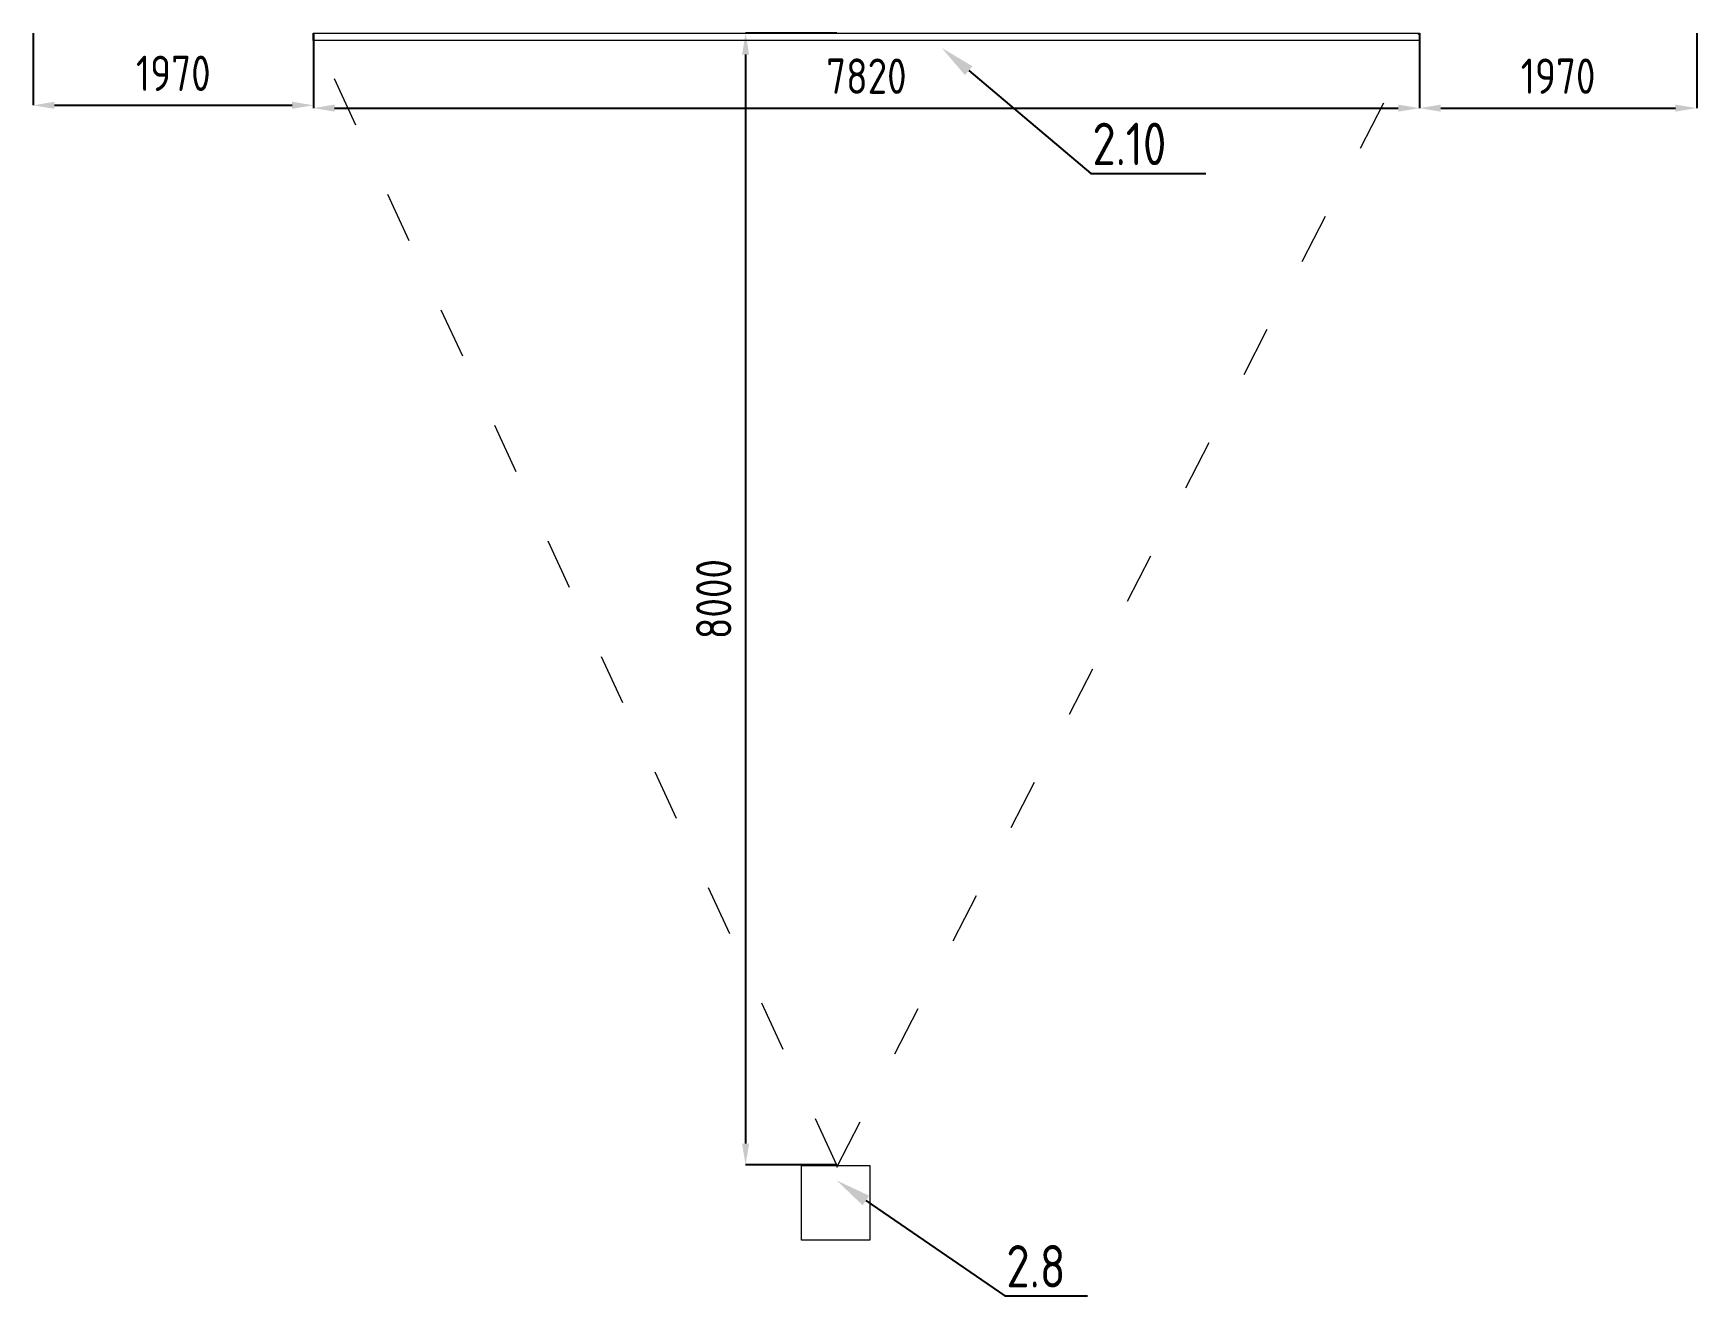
# Model space of a CAD drawing. Header units: millimetres. Extents: x 304092 to 9387535, y -16707 to 344175.
# Drawn here: x 336250 to 348010, y 335214 to 344175 of the extents above; entities that cross this region are included whole.
import ezdxf
from ezdxf import colors
from ezdxf.entities.mleader import LeaderData, LeaderLine
from ezdxf.math import Vec2, Vec3

# ---------------------------------------------------------------- set-up
doc = ezdxf.new("R2010")
doc.units = ezdxf.units.MM
doc.linetypes.add('ACAD_ISO03W100', pattern=[30, 12, -18])
doc.layers.add('EI_DIMS_DETAIL', color=7, linetype='Continuous')
doc.styles.get("Standard").update_dxf_attribs({"font": 'GOST.TTF'})
doc.dimstyles.get("Standard").update_dxf_attribs({"dimtxt": 250, "dimasz": 150, "dimexe": 0.18, "dimexo": 0.0625, "dimgap": 100, "dimtad": 1, "dimdec": 0, "dimrnd": 5, "dimzin": 0, "dimdsep": 46, "dimtxsty": 'Standard', "dimcen": 0.09, "dimadec": 0, "dimazin": 0, "dimtfac": 1, "dimtdec": 0, "dimtofl": 0, "dimtmove": 0, "dimatfit": 3, "dimfxl": 1, "dimtolj": 1, "dimtzin": 0, "dimarcsym": 0})

# ---------------------------------------------------------------- blocks, each defined once
blk = doc.blocks.new('*D90')
at = {"layer": 'Defpoints', "color": 0, "lineweight": 9, "ltscale": 100, "transparency": 16777216}
for p in [(336250, 344175), (338230, 344175), (338230, 343666)]:
    blk.add_point(p, dxfattribs=at)
at = {"layer": 'EI_DIMS_DETAIL', "color": 0, "lineweight": -2, "ltscale": 100, "transparency": 16777216}
for p, q in [((336250, 344175), (336250, 343666)), ((338230, 344175), (338230, 343666)), ((336400, 343666), (338080, 343666))]:
    blk.add_line(p, q, dxfattribs=at)
at = {"layer": 'EI_DIMS_DETAIL', "color": 0, "lineweight": 9, "ltscale": 100, "transparency": 16777216}
for points in [[(336400, 343691), (336400, 343641), (336250, 343666)], [(338080, 343691), (338080, 343641), (338230, 343666)]]:
    blk.add_solid(points, dxfattribs=at)
at = {"layer": 'EI_DIMS_DETAIL', "color": 0, "lineweight": 9, "ltscale": 100, "transparency": 16777216, "insert": (337240, 343892), "char_height": 250, "attachment_point": 5}
blk.add_mtext('\\A1;1970', dxfattribs=at)
blk = doc.blocks.new('*D91')
at = {"layer": 'Defpoints', "color": 0, "lineweight": 9, "ltscale": 100, "transparency": 16777216}
for p in [(346050, 344175), (348010, 344175), (348010, 343646)]:
    blk.add_point(p, dxfattribs=at)
at = {"layer": 'EI_DIMS_DETAIL', "color": 0, "lineweight": -2, "ltscale": 100, "transparency": 16777216}
for p, q in [((346050, 344175), (346050, 343646)), ((348010, 344175), (348010, 343646)), ((346200, 343646), (347860, 343646))]:
    blk.add_line(p, q, dxfattribs=at)
at = {"layer": 'EI_DIMS_DETAIL', "color": 0, "lineweight": 9, "ltscale": 100, "transparency": 16777216}
for points in [[(346200, 343671), (346200, 343621), (346050, 343646)], [(347860, 343671), (347860, 343621), (348010, 343646)]]:
    blk.add_solid(points, dxfattribs=at)
at = {"layer": 'EI_DIMS_DETAIL', "color": 0, "lineweight": 9, "ltscale": 100, "transparency": 16777216, "insert": (347030, 343872), "char_height": 250, "attachment_point": 5}
blk.add_mtext('\\A1;1970', dxfattribs=at)
blk = doc.blocks.new('*D92')
at = {"layer": 'Defpoints', "color": 0, "lineweight": 9, "ltscale": 100, "transparency": 16777216}
for p in [(338230, 344175), (346050, 344175), (346050, 343646)]:
    blk.add_point(p, dxfattribs=at)
at = {"layer": 'EI_DIMS_DETAIL', "color": 0, "lineweight": -2, "ltscale": 100, "transparency": 16777216}
for p, q in [((338230, 344175), (338230, 343646)), ((346050, 344175), (346050, 343646)), ((338380, 343646), (345900, 343646))]:
    blk.add_line(p, q, dxfattribs=at)
at = {"layer": 'EI_DIMS_DETAIL', "color": 0, "lineweight": 9, "ltscale": 100, "transparency": 16777216}
for points in [[(338380, 343671), (338380, 343621), (338230, 343646)], [(345900, 343671), (345900, 343621), (346050, 343646)]]:
    blk.add_solid(points, dxfattribs=at)
at = {"layer": 'EI_DIMS_DETAIL', "color": 0, "lineweight": 9, "ltscale": 100, "transparency": 16777216, "insert": (342140, 343872), "char_height": 250, "attachment_point": 5, "bg_fill": 3, "box_fill_scale": 1.1, "bg_fill_color": 256, "bg_fill_true_color": 13158600, "bg_fill_transparency": 0}
blk.add_mtext('\\A1;7820', dxfattribs=at)
blk = doc.blocks.new('*D93')
at = {"layer": 'Defpoints', "color": 0, "lineweight": 9, "ltscale": 100, "transparency": 16777216}
for p in [(341930, 344175), (341286, 336175), (341930, 336175)]:
    blk.add_point(p, dxfattribs=at)
at = {"layer": 'EI_DIMS_DETAIL', "color": 0, "lineweight": -2, "ltscale": 100, "transparency": 16777216}
for p, q in [((341930, 344175), (341286, 344175)), ((341286, 344025), (341286, 336325)), ((341930, 336175), (341286, 336175))]:
    blk.add_line(p, q, dxfattribs=at)
at = {"layer": 'EI_DIMS_DETAIL', "color": 0, "lineweight": 9, "ltscale": 100, "transparency": 16777216}
for points in [[(341261, 344025), (341311, 344025), (341286, 344175)], [(341261, 336325), (341311, 336325), (341286, 336175)]]:
    blk.add_solid(points, dxfattribs=at)
at = {"layer": 'EI_DIMS_DETAIL', "color": 0, "lineweight": 9, "ltscale": 100, "transparency": 16777216, "insert": (341061, 340175), "char_height": 250, "attachment_point": 5, "rotation": 90}
blk.add_mtext('\\A1;8000', dxfattribs=at)

msp = doc.modelspace()

# ---------------------------------------------------------------- linework, layer by layer
at = {"linetype": 'ACAD_ISO03W100', "lineweight": 9, "ltscale": 30}
for p, q in [((341930.3, 336173.5), (338229.7, 344175.2)), ((341930.3, 336158.6), (346049.7, 344175.2))]:
    msp.add_line(p, q, dxfattribs=at)
at = {"color": 4, "lineweight": 9, "ltscale": 100}
msp.add_lwpolyline([(338229.7, 344175.2), (346049.7, 344175.2), (346049.7, 344124.2), (338229.7, 344124.2)], close=True, dxfattribs=at)
at = {"lineweight": 9}
msp.add_lwpolyline([(342164.4, 335642.4), (341680.4, 335642.4), (341680.4, 336171.4), (342164.4, 336171.4)], close=True, dxfattribs=at)

# ---------------------------------------------------------------- dimensions: what is measured, and where the dimension line sits
at = {"layer": 'EI_DIMS_DETAIL', "lineweight": 9, "ltscale": 100}
for base, p1, p2, picture, middle in [((338229.7, 343666.5), (336250, 344175.2), (338229.7, 344175.2), '*D90', (337239.9, 343891.6)), ((348010.1, 343646.4), (346049.7, 344175.2), (348010.1, 344175.2), '*D91', (347029.9, 343871.5))]:
    dim = msp.add_linear_dim(base=base, p1=p1, p2=p2, text='1970', dimstyle='Standard', dxfattribs=at)
    dim.commit()
    dim.dimension.update_dxf_attribs({"geometry": picture, "text_midpoint": middle})
dim = msp.add_linear_dim(base=(341286.2, 336174.6), p1=(341930.1, 344175.2), p2=(341930.1, 336174.6), angle=90, dimstyle='Standard', dxfattribs=at)
dim.commit()
dim.dimension.update_dxf_attribs({"geometry": '*D93', "text_midpoint": (341061.1, 340174.9)})

# ---------------------------------------------------------------- leaders
at = {"lineweight": 9}
ml = msp.add_multileader_mtext('Standard', dxfattribs=at)
ml.set_content('2.10', color=256)
ml.set_leader_properties()
ml.build(insert=Vec2(0, 0))
ml.multileader.update_dxf_attribs({"text_left_attachment_type": 6, "text_right_attachment_type": 6, "arrow_head_size": 250})
ctx = ml.context
ctx.base_point, ctx.char_height, ctx.arrow_head_size, ctx.plane_origin = Vec3(343735.5, 343183.1, 0), 300, 250, Vec3(342671.9, 342675.7, 0)
ctx.left_attachment, ctx.right_attachment = 6, 6
notes = []
notes.append((ctx, [(0, (1, 1, 0), (343727.5, 343183.1, 0), (1, 0), 8, [(0, [(342671.9, 344072, 0)], 0, [])])]))
ctx.mtext.insert, ctx.mtext.flow_direction = Vec3(343737.5, 343543.1, 0), 5
ml = msp.add_multileader_mtext('Standard', dxfattribs=at)
ml.set_content('2.8', color=256)
ml.set_leader_properties()
ml.build(insert=Vec2(0, 0))
ml.multileader.update_dxf_attribs({"text_left_attachment_type": 6, "text_right_attachment_type": 6, "arrow_head_size": 250})
ctx = ml.context
ctx.base_point, ctx.char_height, ctx.arrow_head_size, ctx.plane_origin = Vec3(343127.2, 335248.1, 0), 300, 250, Vec3(341985.8, 335980.3, 0)
ctx.left_attachment, ctx.right_attachment = 6, 6
notes.append((ctx, [(0, (1, 1, 0), (343119.2, 335248.1, 0), (1, 0), 8, [(0, [(341930.1, 336064.6, 0)], 0, [])])]))
ctx.mtext.insert, ctx.mtext.flow_direction = Vec3(343129.2, 335608.1, 0), 5
for ctx, leaders in notes:
    for number, flags, end, landing, length, lines in leaders:
        leader = LeaderData()
        leader.index, (leader.has_last_leader_line, leader.has_dogleg_vector, leader.attachment_direction) = number, flags
        leader.last_leader_point, leader.dogleg_vector, leader.dogleg_length = Vec3(end), Vec3(landing), length
        for number, points, colour, breaks in lines:
            line = LeaderLine()
            line.index, line.vertices, line.color, line.breaks = number, Vec3.list(points), colors.encode_raw_color(colour), breaks
            leader.lines.append(line)
        ctx.leaders.append(leader)

# ---------------------------------------------------------------- next in the draw order: dimensions: what is measured, and where the dimension line sits
at = {"layer": 'EI_DIMS_DETAIL', "lineweight": 9, "ltscale": 100}
dim = msp.add_linear_dim(base=(346049.7, 343646.4), p1=(338229.7, 344175.2), p2=(346049.7, 344175.2), dimstyle='Standard', override={"dimtfill": 1}, dxfattribs=at)
dim.commit()
dim.dimension.update_dxf_attribs({"geometry": '*D92', "text_midpoint": (342139.7, 343871.5)})

doc.saveas('drawing.dxf')
